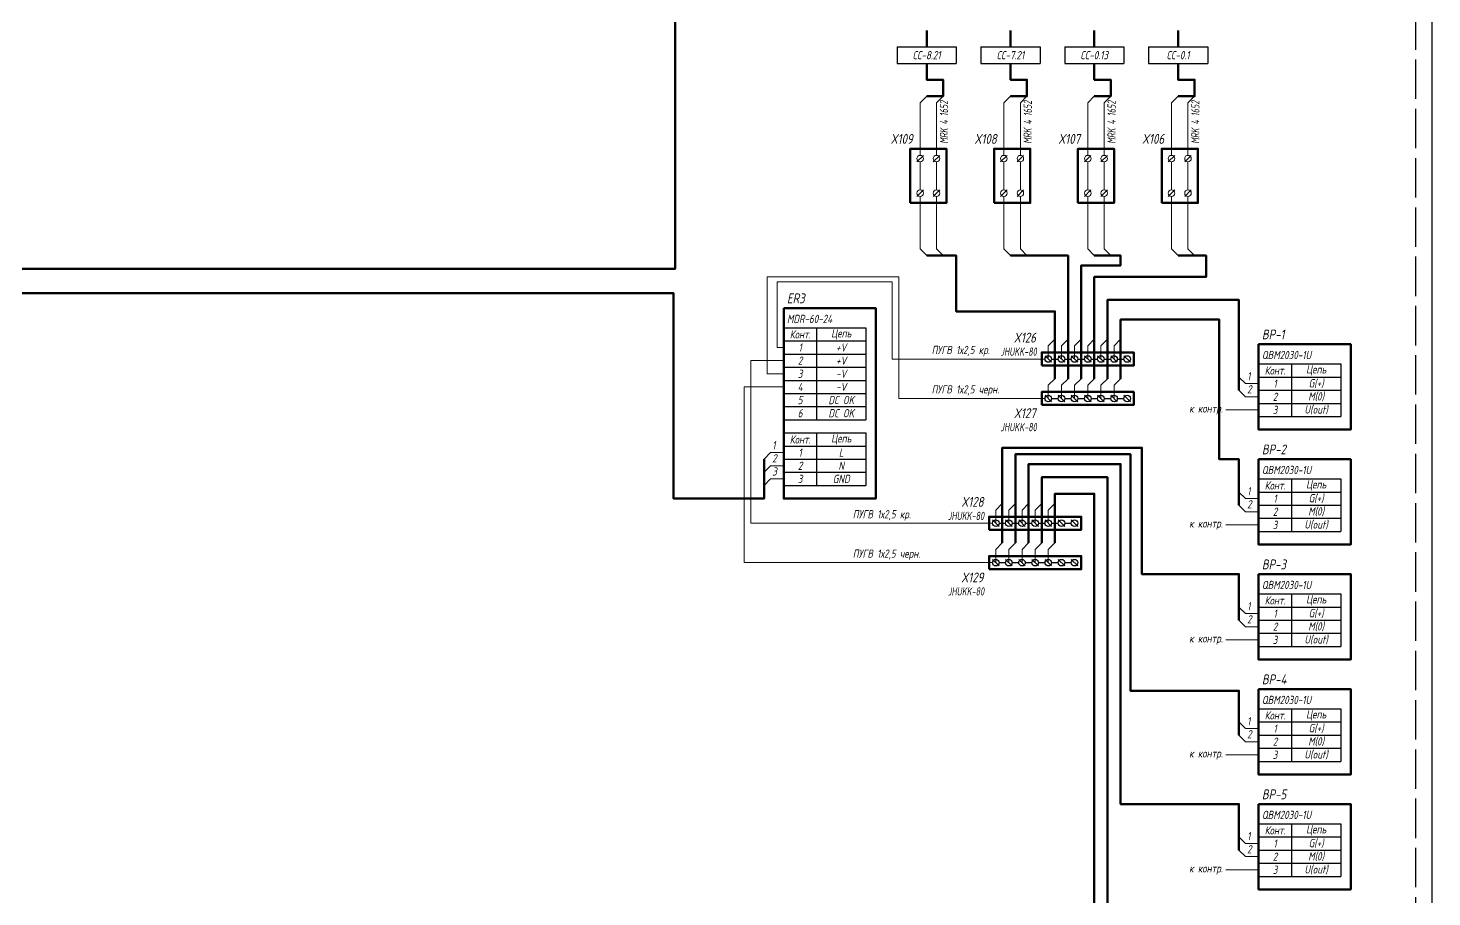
# Model space of a CAD drawing. Header units: millimetres. Extents: x 1708 to 7974, y -337 to 1827.
# Drawn here: x 4397.6 to 4824.7, y -48.8 to 215.8 of the extents above; entities that cross this region are included whole.
import ezdxf
from ezdxf.enums import TextEntityAlignment as Align

# ---------------------------------------------------------------- set-up
doc = ezdxf.new("R2010")
doc.units = ezdxf.units.MM
doc.linetypes.add('ACAD_ISO02W100', pattern=[15, 12, -3])
doc.layers.add('noprint', color=2, linetype='Continuous', plot=False)
doc.styles.add('textstyle16', font='isocpeui.ttf', dxfattribs={"width": 0.8})
doc.styles.add('textstyle17', font='isocpeui.ttf', dxfattribs={"width": 0.8})
doc.styles.add('textstyle224', font='isocpeui.ttf', dxfattribs={"width": 0.8})
doc.styles.add('textstyle225', font='isocpeui.ttf', dxfattribs={"width": 0.8})
doc.styles.add('textstyle254', font='isocpeui.ttf', dxfattribs={"width": 0.8})
doc.styles.add('textstyle377', font='isocpeui.ttf', dxfattribs={"width": 0.8})
doc.styles.add('textstyle378', font='isocpeui.ttf', dxfattribs={"width": 0.8})
doc.styles.add('textstyle379', font='isocpeui.ttf', dxfattribs={"width": 0.8})
doc.styles.add('textstyle381', font='isocpeui.ttf', dxfattribs={"width": 0.8})
doc.styles.add('textstyle382', font='isocpeui.ttf', dxfattribs={"width": 0.8})
doc.styles.add('textstyle383', font='isocpeui.ttf', dxfattribs={"width": 0.8})
doc.styles.add('textstyle385', font='isocpeui.ttf', dxfattribs={"width": 0.8})
doc.styles.add('textstyle386', font='isocpeui.ttf', dxfattribs={"width": 0.8})
doc.styles.add('textstyle387', font='isocpeui.ttf', dxfattribs={"width": 0.8})
doc.styles.add('textstyle388', font='isocpeui.ttf', dxfattribs={"width": 0.8})
doc.styles.add('textstyle389', font='isocpeui.ttf', dxfattribs={"width": 0.8})
doc.styles.add('textstyle390', font='isocpeui.ttf', dxfattribs={"width": 0.8})
doc.styles.add('textstyle391', font='isocpeui.ttf', dxfattribs={"width": 0.8})
doc.styles.add('textstyle392', font='isocpeui.ttf', dxfattribs={"width": 0.8})
doc.styles.add('ГОСТ-ISOCPEUR', font='isocpeui.ttf', dxfattribs={"width": 0.8})

# ---------------------------------------------------------------- blocks, each defined once
blk = doc.blocks.new('клемма проходная 2хур.')
at = {"color": 0, "lineweight": 13}
for p, q in [((2, 12.5), (3.98, 14.48)), ((7, 12.5), (8.98, 14.48)), ((3, 12.5), (3, 4)), ((8, 12.5), (8, 4)), ((2, 2), (3.98, 3.98)), ((7, 2), (8.98, 3.98))]:
    blk.add_line(p, q, dxfattribs=at)
at = {"color": 0, "lineweight": 70}
blk.add_lwpolyline([(0, 0), (0, 16.5), (11, 16.5), (11, 0)], close=True, dxfattribs=at)
at = {"color": 0, "lineweight": 13}
for centre in [(3, 13.5), (8, 13.5), (3, 3), (8, 3)]:
    blk.add_circle(centre, 1, dxfattribs=at)
blk = doc.blocks.new('*T134')
at = {"color": 0, "linetype": 'ByBlock', "lineweight": -2, "transparency": 16777216}
for p, q in [((0, 0), (18, 0)), ((0, 0), (0, -5)), ((18, 0), (18, -5)), ((0, -5), (18, -5))]:
    blk.add_line(p, q, dxfattribs=at)
at = {"color": 0, "transparency": 16777216, "insert": (9, -2.5), "char_height": 2.5, "width": 17, "attachment_point": 5, "style": 'ГОСТ-ISOCPEUR'}
blk.add_mtext('СС-0.1', dxfattribs=at)
blk = doc.blocks.new('*T135')
at = {"color": 0, "linetype": 'ByBlock', "lineweight": -2, "transparency": 16777216}
for p, q in [((0, 0), (18, 0)), ((0, 0), (0, -5)), ((18, 0), (18, -5)), ((0, -5), (18, -5))]:
    blk.add_line(p, q, dxfattribs=at)
at = {"color": 0, "transparency": 16777216, "insert": (9, -2.5), "char_height": 2.5, "width": 17, "attachment_point": 5, "style": 'ГОСТ-ISOCPEUR'}
blk.add_mtext('СС-0.13', dxfattribs=at)
blk = doc.blocks.new('*T136')
at = {"color": 0, "linetype": 'ByBlock', "lineweight": -2, "transparency": 16777216}
for p, q in [((0, 0), (18, 0)), ((0, 0), (0, -5)), ((18, 0), (18, -5)), ((0, -5), (18, -5))]:
    blk.add_line(p, q, dxfattribs=at)
at = {"color": 0, "transparency": 16777216, "insert": (9, -2.5), "char_height": 2.5, "width": 17, "attachment_point": 5, "style": 'ГОСТ-ISOCPEUR'}
blk.add_mtext('СС-7.21', dxfattribs=at)
blk = doc.blocks.new('*T137')
at = {"color": 0, "linetype": 'ByBlock', "lineweight": -2, "transparency": 16777216}
for p, q in [((0, 0), (18, 0)), ((0, 0), (0, -5)), ((18, 0), (18, -5)), ((0, -5), (18, -5))]:
    blk.add_line(p, q, dxfattribs=at)
at = {"color": 0, "transparency": 16777216, "insert": (9, -2.5), "char_height": 2.5, "width": 17, "attachment_point": 5, "style": 'ГОСТ-ISOCPEUR'}
blk.add_mtext('СС-8.21', dxfattribs=at)
blk = doc.blocks.new('*T155')
at = {"color": 0, "linetype": 'ByBlock', "lineweight": -2, "transparency": 16777216}
for p, q in [((0, 0), (25, 0)), ((0, 0), (0, -16)), ((10, 0), (10, -16)), ((25, 0), (25, -16)), ((0, -4), (25, -4)), ((0, -8), (25, -8)), ((0, -12), (25, -12)), ((0, -16), (25, -16))]:
    blk.add_line(p, q, dxfattribs=at)
at = {"transparency": 16777216, "char_height": 2.5, "attachment_point": 5, "style": 'ГОСТ-ISOCPEUR'}
for s, insert, width in [('Конт.', (5, -2), 10), ('Цепь', (17.5, -2), 15), ('{1}', (5, -6), 10), ('M(0)', (17.5, -10), 15), ('G(+)', (17.5, -6), 15), ('3', (5, -14), 10), ('{2}', (5, -10), 10), ('U(out)', (17.5, -14), 15)]:
    blk.add_mtext(s, dxfattribs=dict(at, insert=insert, width=width))
blk = doc.blocks.new('*T157')
at = {"color": 0, "linetype": 'ByBlock', "lineweight": -2, "transparency": 16777216}
for p, q in [((0, 0), (25, 0)), ((0, 0), (0, -16)), ((10, 0), (10, -16)), ((25, 0), (25, -16)), ((0, -4), (25, -4)), ((0, -8), (25, -8)), ((0, -12), (25, -12)), ((0, -16), (25, -16))]:
    blk.add_line(p, q, dxfattribs=at)
at = {"transparency": 16777216, "char_height": 2.5, "attachment_point": 5, "style": 'ГОСТ-ISOCPEUR'}
for s, insert, width in [('Конт.', (5, -2), 10), ('Цепь', (17.5, -2), 15), ('{1}', (5, -6), 10), ('M(0)', (17.5, -10), 15), ('G(+)', (17.5, -6), 15), ('3', (5, -14), 10), ('{2}', (5, -10), 10), ('U(out)', (17.5, -14), 15)]:
    blk.add_mtext(s, dxfattribs=dict(at, insert=insert, width=width))
blk = doc.blocks.new('*T158')
at = {"color": 0, "linetype": 'ByBlock', "lineweight": -2, "transparency": 16777216}
for p, q in [((0, 0), (25, 0)), ((0, 0), (0, -16)), ((10, 0), (10, -16)), ((0, -4), (25, -4)), ((25, 0), (25, -16)), ((0, -8), (25, -8)), ((0, -12), (25, -12)), ((0, -16), (25, -16))]:
    blk.add_line(p, q, dxfattribs=at)
at = {"transparency": 16777216, "char_height": 2.5, "attachment_point": 5, "style": 'ГОСТ-ISOCPEUR'}
for s, insert, width in [('Конт.', (5, -2), 10), ('Цепь', (17.5, -2), 15), ('{1}', (5, -6), 10), ('M(0)', (17.5, -10), 15), ('G(+)', (17.5, -6), 15), ('3', (5, -14), 10), ('{2}', (5, -10), 10), ('U(out)', (17.5, -14), 15)]:
    blk.add_mtext(s, dxfattribs=dict(at, insert=insert, width=width))
blk = doc.blocks.new('*T159')
at = {"color": 0, "linetype": 'ByBlock', "lineweight": -2, "transparency": 16777216}
for p, q in [((0, 0), (25, 0)), ((0, 0), (0, -16)), ((0, -4), (25, -4)), ((10, 0), (10, -16)), ((25, 0), (25, -16)), ((0, -8), (25, -8)), ((0, -12), (25, -12)), ((0, -16), (25, -16))]:
    blk.add_line(p, q, dxfattribs=at)
at = {"transparency": 16777216, "char_height": 2.5, "attachment_point": 5, "style": 'ГОСТ-ISOCPEUR'}
for s, insert, width in [('Конт.', (5, -2), 10), ('Цепь', (17.5, -2), 15), ('{1}', (5, -6), 10), ('M(0)', (17.5, -10), 15), ('G(+)', (17.5, -6), 15), ('3', (5, -14), 10), ('{2}', (5, -10), 10), ('U(out)', (17.5, -14), 15)]:
    blk.add_mtext(s, dxfattribs=dict(at, insert=insert, width=width))
blk = doc.blocks.new('*T160')
at = {"color": 0, "linetype": 'ByBlock', "lineweight": -2, "transparency": 16777216}
for p, q in [((0, 0), (25, 0)), ((0, 0), (0, -16)), ((0, -4), (25, -4)), ((10, 0), (10, -16)), ((25, 0), (25, -16)), ((0, -8), (25, -8)), ((0, -12), (25, -12)), ((0, -16), (25, -16))]:
    blk.add_line(p, q, dxfattribs=at)
at = {"transparency": 16777216, "char_height": 2.5, "attachment_point": 5, "style": 'ГОСТ-ISOCPEUR'}
for s, insert, width in [('Конт.', (5, -2), 10), ('Цепь', (17.5, -2), 15), ('{1}', (5, -6), 10), ('M(0)', (17.5, -10), 15), ('G(+)', (17.5, -6), 15), ('3', (5, -14), 10), ('{2}', (5, -10), 10), ('U(out)', (17.5, -14), 15)]:
    blk.add_mtext(s, dxfattribs=dict(at, insert=insert, width=width))
blk = doc.blocks.new('клемма на 7')
for p, q in [((3, -1), (1, -3)), ((2, -3), (2, -5)), ((3, -5), (1, -7)), ((2, -7), (2, -9)), ((3, -9), (1, -11)), ((2, -11), (2, -13)), ((3, -13), (1, -15)), ((3, -17), (1, -19)), ((2, -15), (2, -17)), ((3, -21), (1, -23)), ((2, -19), (2, -21)), ((3, -25), (1, -27)), ((2, -23), (2, -25))]:
    blk.add_line(p, q)
at = {"lineweight": 70}
blk.add_lwpolyline([(0, 0), (4, 0), (4, -28), (0, -28)], close=True, dxfattribs=at)
for centre in [(2, -2), (2, -6), (2, -10), (2, -14), (2, -18), (2, -22), (2, -26)]:
    blk.add_circle(centre, 1)

msp = doc.modelspace()

# ---------------------------------------------------------------- linework, layer by layer
at = {"lineweight": 50}
for p, q in [((4671, 215), (4671, 210)), ((4696.5, 215), (4696.5, 210)), ((4722, 215), (4722, 210)), ((4747.5, 215), (4747.5, 210))]:
    msp.add_line(p, q, dxfattribs=at)
at = {"color": 0, "lineweight": -2}
for p, q in [((4627.5, 124.5), (4652.5, 124.5)), ((4627.5, 124.5), (4627.5, 108.5)), ((4637.5, 124.5), (4637.5, 96.5)), ((4652.5, 124.5), (4652.5, 96.5)), ((4627.5, 120.5), (4652.5, 120.5)), ((4627.5, 116.5), (4652.5, 116.5)), ((4627.5, 112.5), (4652.5, 112.5)), ((4772, 113.5), (4772, 93.5)), ((4627.5, 108.5), (4652.5, 108.5)), ((4627.5, 104.5), (4652.5, 104.5)), ((4627.5, 100.5), (4652.5, 100.5)), ((4627.5, 96.5), (4652.5, 96.5)), ((4627.5, 92.5), (4652.5, 92.5)), ((4627.5, 92.5), (4627.5, 76.5)), ((4637.5, 92.5), (4637.5, 76.5)), ((4652.5, 92.5), (4652.5, 76.5)), ((4627.5, 88.5), (4652.5, 88.5)), ((4627.5, 84.5), (4652.5, 84.5)), ((4627.5, 80.5), (4652.5, 80.5)), ((4772, 78.5), (4772, 58.5)), ((4627.5, 76.5), (4652.5, 76.5)), ((4772, 43.5), (4772, 23.5)), ((4772, 8.5), (4772, -11.5)), ((4772, -26.5), (4772, -46.5))]:
    msp.add_line(p, q, dxfattribs=at)
at = {"lineweight": 13}
for p, q in [((4772, 99.5), (4762, 99.5)), ((4772, 64.5), (4762, 64.5)), ((4772, 29.5), (4762, 29.5)), ((4772, -5.5), (4762, -5.5)), ((4772, -40.5), (4762, -40.5))]:
    msp.add_line(p, q, dxfattribs=at)
at = {"lineweight": 50}
for points in [[(3831.5, 401), (3831.5, 365), (3741.5, 365), (3741.5, 135), (4594, 135), (4594, 72.5), (4621.5, 72.5), (4621.5, 84.5)], [(3835.5, 401), (3835.5, 362.5), (3744.5, 362.5), (3744.5, 142.5), (4594.5, 142.5), (4594.5, 242.5), (4717.5, 242.5), (4717.5, 276)], [(4710, 109), (4710, 129.5), (4680, 129.5), (4680, 146.5), (4671, 146.5)], [(4714, 109), (4714, 146.5), (4696.5, 146.5)], [(4718, 109), (4718, 143.5), (4730, 143.5), (4730, 146.5), (4722, 146.5)], [(4722, 109), (4722, 140), (4756, 140), (4756, 146.5), (4747.5, 146.5)], [(4726, 109), (4726, 133), (4766, 133), (4766, 105.5)], [(4730, 109), (4730, 127), (4760, 127), (4760, 84.5), (4766, 84.5), (4766, 70.5)], [(4694, 59), (4694, 88), (4736.5, 88), (4736.5, 49.5), (4766, 49.5), (4766, 35.5)], [(4698, 59), (4698, 86), (4733, 86), (4733, 14), (4766, 14), (4766, 0.5)], [(4702, 59), (4702, 83), (4730, 83), (4730, -20.5), (4766, -20.5), (4766, -34.5)], [(4706, 59), (4706, 79), (4726, 79), (4726, -55.5), (4766, -55.5), (4766, -69.5)], [(4710, 59), (4710, 74), (4722, 74), (4722, -88), (4766, -88), (4766, -104.5)]]:
    msp.add_lwpolyline(points, dxfattribs=at)
at = {"lineweight": 50, "flags": 128}
for points in [[(4671, 195), (4676, 195), (4676, 200), (4671, 200), (4671, 205)], [(4696.5, 195), (4701.5, 195), (4701.5, 200), (4696.5, 200), (4696.5, 205)], [(4722, 195), (4727, 195), (4727, 200), (4722, 200), (4722, 205)], [(4747.5, 195), (4752.5, 195), (4752.5, 200), (4747.5, 200), (4747.5, 205)]]:
    msp.add_lwpolyline(points, dxfattribs=at)
at = {"lineweight": 13}
for points in [[(4669, 177), (4669, 193), (4671, 195)], [(4674, 177), (4674, 193), (4676, 195)], [(4694.5, 177), (4694.5, 193), (4696.5, 195)], [(4699.5, 177), (4699.5, 193), (4701.5, 195)], [(4720, 177), (4720, 193), (4722, 195)], [(4725, 177), (4725, 193), (4727, 195)], [(4745.5, 177), (4745.5, 193), (4747.5, 195)], [(4750.5, 177), (4750.5, 193), (4752.5, 195)], [(4669, 164.5), (4669, 148.5), (4671, 146.5)], [(4674, 164.5), (4674, 148.5), (4676, 146.5)], [(4694.5, 164.5), (4694.5, 148.5), (4696.5, 146.5)], [(4699.5, 164.5), (4699.5, 148.5), (4701.5, 146.5)], [(4720, 164.5), (4720, 148.5), (4722, 146.5)], [(4725, 164.5), (4725, 148.5), (4727, 146.5)], [(4745.5, 164.5), (4745.5, 148.5), (4747.5, 146.5)], [(4750.5, 164.5), (4750.5, 148.5), (4752.5, 146.5)], [(4627.5, 110.5), (4622.5, 110.5), (4622.5, 140), (4662.5, 140), (4662.5, 103), (4707, 103)], [(4627.5, 118.5), (4625.5, 118.5), (4625.5, 138.5), (4660.5, 138.5), (4660.5, 115), (4707, 115)], [(4708, 115), (4708, 119), (4710, 121)], [(4712, 115), (4712, 119), (4714, 121)], [(4716, 115), (4716, 119), (4718, 121)], [(4720, 115), (4720, 119), (4722, 121)], [(4724, 115), (4724, 119), (4726, 121)], [(4728, 115), (4728, 119), (4730, 121)], [(4627.5, 114.5), (4617.5, 114.5), (4617.5, 65), (4691, 65)], [(4708, 103), (4708, 107), (4710, 109)], [(4712, 103), (4712, 107), (4714, 109)], [(4716, 103), (4716, 107), (4718, 109)], [(4720, 103), (4720, 107), (4722, 109)], [(4724, 103), (4724, 107), (4726, 109)], [(4728, 103), (4728, 107), (4730, 109)], [(4772, 107.5), (4768, 107.5), (4766, 109.5)], [(4627.5, 106.5), (4615.5, 106.5), (4615.5, 53), (4691, 53)], [(4772, 103.5), (4768, 103.5), (4766, 105.5)], [(4627.5, 86.5), (4623.5, 86.5), (4621.5, 84.5)], [(4627.5, 82.5), (4623.5, 82.5), (4621.5, 80.5)], [(4627.5, 78.5), (4623.5, 78.5), (4621.5, 76.5)], [(4772, 72.5), (4768, 72.5), (4766, 74.5)], [(4692, 65), (4692, 69), (4694, 71)], [(4696, 65), (4696, 69), (4698, 71)], [(4700, 65), (4700, 69), (4702, 71)], [(4704, 65), (4704, 69), (4706, 71)], [(4708, 65), (4708, 69), (4710, 71)], [(4772, 68.5), (4768, 68.5), (4766, 70.5)], [(4692, 53), (4692, 57), (4694, 59)], [(4696, 53), (4696, 57), (4698, 59)], [(4700, 53), (4700, 57), (4702, 59)], [(4704, 53), (4704, 57), (4706, 59)], [(4708, 53), (4708, 57), (4710, 59)], [(4772, 37.5), (4768, 37.5), (4766, 39.5)], [(4772, 33.5), (4768, 33.5), (4766, 35.5)], [(4772, 2.5), (4768, 2.5), (4766, 4.5)], [(4772, -1.5), (4768, -1.5), (4766, 0.5)], [(4772, -32.5), (4768, -32.5), (4766, -30.5)], [(4772, -36.5), (4768, -36.5), (4766, -34.5)]]:
    msp.add_lwpolyline(points, dxfattribs=at)
at = {"lineweight": 70}
for points in [[(4627.5, 130.5), (4627.5, 72.5), (4655.5, 72.5), (4655.5, 130.5)], [(4772, 119.5), (4772, 93.5), (4800, 93.5), (4800, 119.5)], [(4772, 84.5), (4772, 58.5), (4800, 58.5), (4800, 84.5)], [(4772, 49.5), (4772, 23.5), (4800, 23.5), (4800, 49.5)], [(4772, 14.5), (4772, -11.5), (4800, -11.5), (4800, 14.5)], [(4772, -20.5), (4772, -46.5), (4800, -46.5), (4800, -20.5)]]:
    msp.add_lwpolyline(points, close=True, dxfattribs=at)
at = {"layer": 'noprint'}
msp.add_lwpolyline([(3698, 473.16), (4814.72, 473.16), (4814.72, 466.16), (4824.72, 466.16), (4824.72, -282), (4639.72, -282), (4639.72, -337), (3698, -337)], close=True, dxfattribs=at)
at = {"layer": 'noprint', "linetype": 'ACAD_ISO02W100'}
msp.add_lwpolyline([(3703, 468.16), (4809.72, 468.16), (4809.72, 461.16), (4819.72, 461.16), (4819.72, -277), (4634.72, -277), (4634.72, -332), (3703, -332)], close=True, dxfattribs=at)

# ---------------------------------------------------------------- block references
for name, p in [('*T137', (4662, 210)), ('*T136', (4687.5, 210)), ('*T135', (4713, 210)), ('*T134', (4738.5, 210)), ('клемма проходная 2хур.', (4666, 162.5)), ('клемма проходная 2хур.', (4691.5, 162.5)), ('клемма проходная 2хур.', (4717, 162.5)), ('клемма проходная 2хур.', (4742.5, 162.5)), ('*T155', (4772, 113.5)), ('*T157', (4772, 78.5)), ('*T158', (4772, 43.5)), ('*T159', (4772, 8.5)), ('*T160', (4772, -26.5))]:
    msp.add_blockref(name, p)
at = {"rotation": 90}
for p in [(4706, 113), (4706, 101), (4690, 63), (4690, 51)]:
    msp.add_blockref('клемма на 7', p, dxfattribs=at)

# ---------------------------------------------------------------- texts
at = {"style": 'ГОСТ-ISOCPEUR', "width": 0.6}
for p in [(4677.5, 180.5), (4703, 180.5), (4728.5, 180.5), (4754, 180.5)]:
    msp.add_text('MRK 4 1652', height=2.5, rotation=90, dxfattribs=at).set_placement(p)
at = {"width": 0.8}
for s, height, style, p in [('X109', 3, 'ГОСТ-ISOCPEUR', (4660, 180.5)), ('X108', 3, 'ГОСТ-ISOCPEUR', (4685.5, 180.5)), ('X107', 3, 'ГОСТ-ISOCPEUR', (4711, 180.5)), ('X106', 3, 'ГОСТ-ISOCPEUR', (4736.5, 180.5)), ('ER3', 3, 'textstyle17', (4628.5, 131.97)), ('MDR-60-24', 2.5, 'textstyle16', (4628.5, 125.97)), ('BP-1', 3, 'textstyle225', (4773, 120.97)), ('X126', 3, 'ГОСТ-ISOCPEUR', (4697.5, 120)), ('ПУГВ 1х2,5 кр.', 2.5, 'textstyle254', (4672.5, 116.5)), ('QBM2030-1U', 2.5, 'textstyle224', (4773, 114.97)), ('ПУГВ 1х2,5 черн.', 2.5, 'textstyle254', (4672.5, 104.5)), ('2', 2.5, 'ГОСТ-ISOCPEUR', (4768.5, 104.51)), ('1', 2.5, 'ГОСТ-ISOCPEUR', (4768.5, 108.51)), ('X127', 3, 'ГОСТ-ISOCPEUR', (4697.5, 97)), ('1', 2.5, 'ГОСТ-ISOCPEUR', (4624, 87.51)), ('2', 2.5, 'ГОСТ-ISOCPEUR', (4624, 83.51)), ('BP-2', 3, 'textstyle225', (4773, 85.97)), ('3', 2.5, 'ГОСТ-ISOCPEUR', (4624, 79.51)), ('QBM2030-1U', 2.5, 'textstyle224', (4773, 79.97)), ('X128', 3, 'ГОСТ-ISOCPEUR', (4681.5, 70)), ('1', 2.5, 'ГОСТ-ISOCPEUR', (4768.5, 73.51)), ('ПУГВ 1х2,5 кр.', 2.5, 'textstyle254', (4648.5, 66.5)), ('2', 2.5, 'ГОСТ-ISOCPEUR', (4768.5, 69.51)), ('ПУГВ 1х2,5 черн.', 2.5, 'textstyle254', (4648.5, 54.5)), ('BP-3', 3, 'textstyle225', (4773, 50.97)), ('X129', 3, 'ГОСТ-ISOCPEUR', (4681.5, 47)), ('QBM2030-1U', 2.5, 'textstyle224', (4773, 44.97)), ('1', 2.5, 'ГОСТ-ISOCPEUR', (4768.5, 38.51)), ('2', 2.5, 'ГОСТ-ISOCPEUR', (4768.5, 34.51)), ('BP-4', 3, 'textstyle225', (4773, 15.97)), ('QBM2030-1U', 2.5, 'textstyle224', (4773, 9.97)), ('1', 2.5, 'ГОСТ-ISOCPEUR', (4768.5, 3.51)), ('2', 2.5, 'ГОСТ-ISOCPEUR', (4768.5, -0.49)), ('BP-5', 3, 'textstyle225', (4773, -19.03)), ('QBM2030-1U', 2.5, 'textstyle224', (4773, -25.03)), ('1', 2.5, 'ГОСТ-ISOCPEUR', (4768.5, -31.49)), ('2', 2.5, 'ГОСТ-ISOCPEUR', (4768.5, -35.49))]:
    msp.add_text(s, height=height, dxfattribs=dict(at, style=style)).set_placement(p)
for s, style, width, p in [('JHUKK-80', 'ГОСТ-ISOCPEUR', 0.6, (4704.5, 116)), ('к контр.', 'textstyle254', 0.8, (4761.08, 98.68)), ('JHUKK-80', 'ГОСТ-ISOCPEUR', 0.6, (4704.5, 93)), ('JHUKK-80', 'ГОСТ-ISOCPEUR', 0.6, (4688.5, 66)), ('к контр.', 'textstyle254', 0.8, (4761.08, 63.68)), ('JHUKK-80', 'ГОСТ-ISOCPEUR', 0.6, (4688.5, 43)), ('к контр.', 'textstyle254', 0.8, (4761.08, 28.68)), ('к контр.', 'textstyle254', 0.8, (4761.08, -6.32)), ('к контр.', 'textstyle254', 0.8, (4761.08, -41.32))]:
    msp.add_text(s, height=2.5, dxfattribs=dict(style=style, width=width)).set_placement(p, align=Align.RIGHT)
at = {"char_height": 2.5, "attachment_point": 5}
for s, insert, width, style in [('Цепь', (4645, 122.5), 15, 'textstyle378'), ('Конт.', (4632.5, 122.5), 10, 'textstyle377'), ('1', (4632.5, 118.5), 10, 'textstyle379'), ('+V', (4645, 118.5), 15, 'textstyle382'), ('{2}', (4632.5, 114.5), 10, 'textstyle381'), ('+V', (4645, 114.5), 15, 'textstyle382'), ('{3}', (4632.5, 110.5), 10, 'textstyle383'), ('-V', (4645, 110.5), 15, 'textstyle382'), ('4', (4632.5, 106.5), 10, 'textstyle381'), ('-V', (4645, 106.5), 15, 'textstyle382'), ('5', (4632.5, 102.5), 10, 'textstyle383'), ('DC OK', (4645, 102.5), 15, 'textstyle382'), ('6', (4632.5, 98.5), 10, 'textstyle383'), ('DC OK', (4645, 98.5), 15, 'textstyle382'), ('Конт.', (4632.5, 90.5), 10, 'textstyle385'), ('Цепь', (4645, 90.5), 15, 'textstyle386'), ('1', (4632.5, 86.5), 10, 'textstyle387'), ('L', (4645, 86.5), 15, 'textstyle388'), ('{2}', (4632.5, 82.5), 10, 'textstyle389'), ('N', (4645, 82.5), 15, 'textstyle390'), ('{3}', (4632.5, 78.5), 10, 'textstyle391'), ('GND', (4645, 78.5), 15, 'textstyle392')]:
    msp.add_mtext(s, dxfattribs=dict(at, insert=insert, width=width, style=style))

doc.saveas('drawing.dxf')
